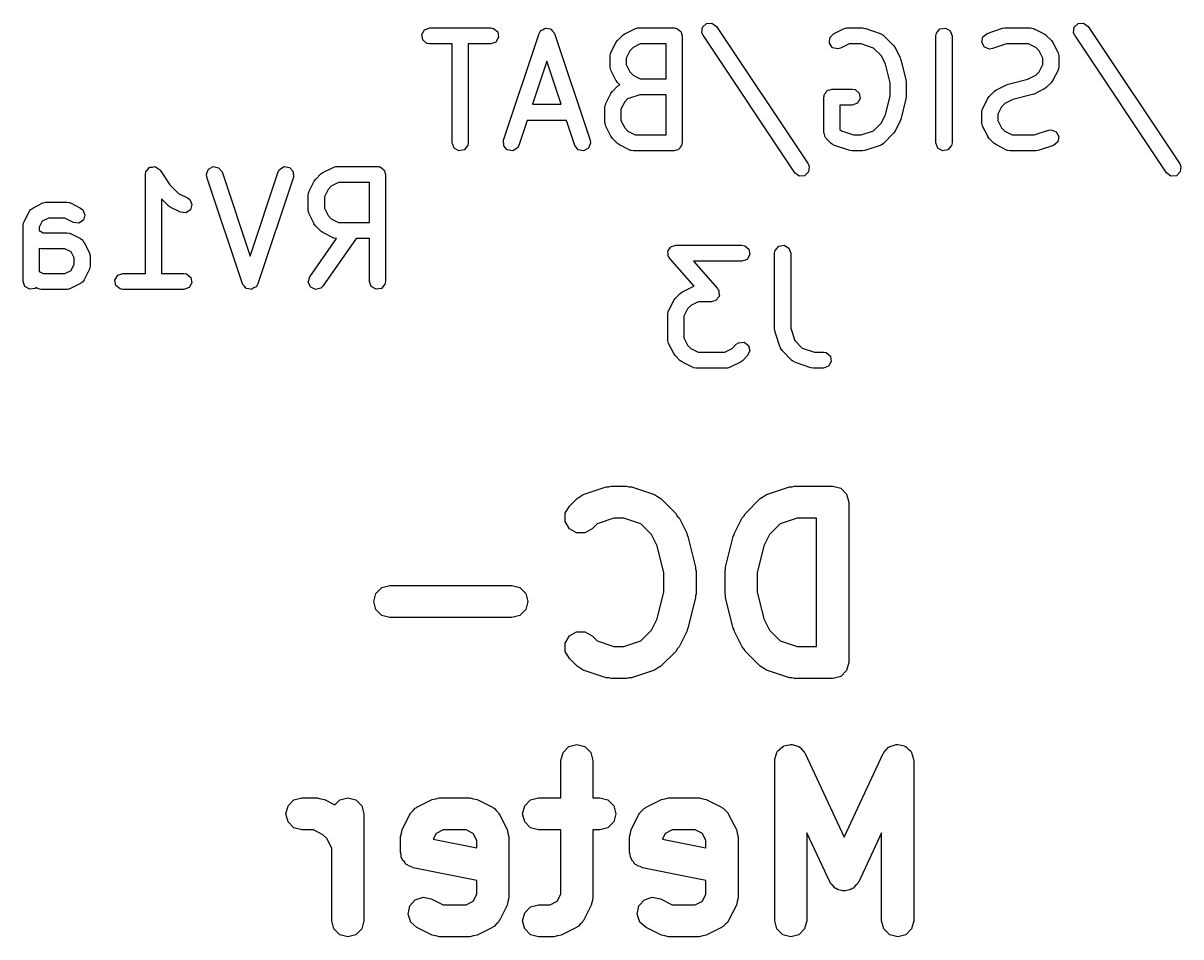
# Model space of a CAD drawing. Extents: x 10 to 287, y -200 to -10.
# Drawn here: x 144.11 to 154.93, y -81.79 to -73.25 of the extents above; entities that cross this region are included whole.
import ezdxf

# ---------------------------------------------------------------- set-up
doc = ezdxf.new("R2010")
doc.units = 0
doc.layers.add('BLACK', color=7, linetype='CONTINUOUS')

msp = doc.modelspace()

# ---------------------------------------------------------------- linework, layer by layer
at = {"layer": 'BLACK', "linetype": 'CONTINUOUS'}
for p, q in [((147.86, -73.3089), (147.908, -73.2914)), ((147.908, -73.2914), (148.479, -73.2914)), ((148.479, -73.2914), (148.505, -73.2959)), ((148.505, -73.2959), (148.544, -73.3289)), ((148.968, -73.3053), (148.988, -73.2929)), ((148.988, -73.2929), (148.99, -73.2932)), ((148.99, -73.2932), (148.992, -73.2922)), ((148.992, -73.2922), (149.015, -73.2969)), ((149.015, -73.2969), (149.039, -73.3004)), ((149.827, -73.2993), (149.852, -73.2919)), ((149.852, -73.2919), (149.856, -73.2929)), ((149.856, -73.2929), (149.86, -73.2914)), ((149.86, -73.2914), (150.194, -73.2914)), ((150.194, -73.2914), (150.203, -73.2931)), ((150.203, -73.2931), (150.207, -73.2925)), ((150.207, -73.2925), (150.21, -73.2942)), ((150.21, -73.2942), (150.219, -73.2959)), ((150.219, -73.2959), (150.234, -73.3084)), ((150.454, -73.3365), (150.46, -73.2855)), ((150.46, -73.2855), (150.497, -73.2501)), ((150.497, -73.2501), (150.548, -73.2468)), ((150.548, -73.2468), (150.589, -73.2772)), ((150.589, -73.2772), (151.447, -74.5629)), ((151.779, -73.2993), (151.804, -73.2919)), ((151.804, -73.2919), (151.809, -73.2929)), ((151.809, -73.2929), (151.813, -73.2914)), ((151.813, -73.2914), (151.956, -73.2914)), ((151.956, -73.2914), (151.978, -73.2953)), ((151.978, -73.2953), (151.979, -73.2952)), ((151.979, -73.2952), (152.122, -73.3428)), ((152.68, -73.3014), (152.731, -73.2925)), ((152.731, -73.2925), (152.775, -73.3182)), ((153.122, -73.3428), (153.265, -73.2952)), ((153.265, -73.2952), (153.287, -73.2919)), ((153.287, -73.2919), (153.289, -73.2914)), ((153.289, -73.2914), (153.527, -73.2914)), ((153.527, -73.2914), (153.553, -73.2959)), ((153.553, -73.2959), (153.556, -73.2988)), ((153.93, -73.3365), (153.936, -73.2855)), ((153.936, -73.2855), (153.973, -73.2501)), ((153.973, -73.2501), (154.024, -73.2468)), ((154.024, -73.2468), (154.066, -73.2772)), ((154.066, -73.2772), (154.923, -74.5629)), ((147.834, -73.3534), (147.86, -73.3089)), ((147.843, -73.4039), (147.834, -73.3534)), ((147.882, -73.4369), (147.843, -73.4039)), ((148.553, -73.3794), (148.528, -73.4238)), ((148.544, -73.3289), (148.553, -73.3794)), ((148.599, -74.3427), (148.932, -73.3427)), ((148.932, -73.3427), (148.944, -73.3198)), ((148.944, -73.3198), (148.946, -73.3186)), ((148.946, -73.3186), (148.947, -73.3166)), ((148.947, -73.3166), (148.968, -73.3053)), ((149.039, -73.3004), (149.04, -73.302)), ((149.04, -73.302), (149.042, -73.3025)), ((149.042, -73.3025), (149.057, -73.3211)), ((149.057, -73.3211), (149.073, -73.3388)), ((149.073, -73.3388), (149.073, -73.341)), ((149.073, -73.341), (149.074, -73.3427)), ((149.074, -73.3427), (149.408, -74.3427)), ((149.664, -73.4086), (149.712, -73.361)), ((149.712, -73.361), (149.73, -73.3481)), ((149.73, -73.3481), (149.732, -73.3469)), ((149.732, -73.3469), (149.827, -73.2993)), ((150.234, -73.3084), (150.251, -73.3182)), ((150.251, -73.3182), (150.253, -73.3245)), ((150.253, -73.3245), (150.259, -73.3289)), ((150.259, -73.3289), (150.262, -73.3481)), ((150.262, -73.3481), (150.269, -73.3664)), ((150.269, -73.3664), (150.269, -74.3664)), ((150.465, -73.3604), (150.454, -73.3365)), ((151.322, -74.6461), (150.465, -73.3604)), ((151.646, -73.4354), (151.649, -73.3842)), ((151.649, -73.3842), (151.684, -73.3469)), ((151.684, -73.3469), (151.779, -73.2993)), ((152.122, -73.3428), (152.145, -73.3553)), ((152.145, -73.3553), (152.147, -73.3591)), ((152.147, -73.3591), (152.152, -73.361)), ((152.152, -73.361), (152.247, -73.4562)), ((152.643, -73.3664), (152.647, -73.3407)), ((152.643, -74.3664), (152.643, -73.3664)), ((152.647, -73.3407), (152.68, -73.3014)), ((152.775, -73.3182), (152.793, -73.3664)), ((152.793, -73.3664), (152.793, -74.3664)), ((153.072, -73.425), (153.082, -73.3747)), ((153.082, -73.3747), (153.122, -73.3428)), ((153.556, -73.2988), (153.561, -73.2993)), ((153.561, -73.2993), (153.656, -73.3469)), ((153.656, -73.3469), (153.674, -73.3603)), ((153.674, -73.3603), (153.675, -73.361)), ((153.675, -73.361), (153.723, -73.4086)), ((153.941, -73.3604), (153.93, -73.3365)), ((154.798, -74.6461), (153.941, -73.3604)), ((147.908, -73.4414), (147.882, -73.4369)), ((148.119, -73.4414), (147.908, -73.4414)), ((148.119, -74.3664), (148.119, -73.4414)), ((148.479, -73.4414), (148.269, -73.4414)), ((148.269, -73.4414), (148.269, -74.3664)), ((148.528, -73.4238), (148.479, -73.4414)), ((149.603, -73.5233), (149.65, -73.4281)), ((149.65, -73.4281), (149.664, -73.4101)), ((149.664, -73.4101), (149.664, -73.4086)), ((149.779, -73.506), (149.745, -73.5746)), ((149.81, -73.4756), (149.779, -73.506)), ((149.878, -73.4414), (149.81, -73.4756)), ((150.119, -73.4414), (149.878, -73.4414)), ((150.119, -73.7676), (150.119, -73.4414)), ((151.676, -73.4766), (151.646, -73.4354)), ((151.726, -73.4885), (151.676, -73.4766)), ((151.751, -73.4811), (151.726, -73.4885)), ((151.83, -73.4414), (151.751, -73.4811)), ((151.943, -73.4414), (151.83, -73.4414)), ((152.058, -73.4796), (151.943, -73.4414)), ((152.132, -73.5537), (152.058, -73.4796)), ((152.247, -73.4562), (152.26, -73.4746)), ((152.26, -73.4746), (152.261, -73.4757)), ((152.261, -73.4757), (152.308, -73.5709)), ((153.096, -73.4701), (153.072, -73.425)), ((153.144, -73.489), (153.096, -73.4701)), ((153.17, -73.4852), (153.144, -73.489)), ((153.301, -73.4414), (153.17, -73.4852)), ((153.509, -73.4414), (153.301, -73.4414)), ((153.578, -73.4756), (153.509, -73.4414)), ((153.608, -73.506), (153.578, -73.4756)), ((153.643, -73.5746), (153.608, -73.506)), ((153.723, -73.4086), (153.736, -73.427)), ((153.736, -73.427), (153.737, -73.4281)), ((153.737, -73.4281), (153.785, -73.5233)), ((149.003, -73.6035), (148.869, -74.0057)), ((149.137, -74.0057), (149.003, -73.6035)), ((149.595, -73.5569), (149.599, -73.5312)), ((149.595, -73.6521), (149.595, -73.5569)), ((149.599, -73.5312), (149.602, -73.5278)), ((149.602, -73.5278), (149.603, -73.5233)), ((149.745, -73.5746), (149.745, -73.6344)), ((152.171, -73.6307), (152.132, -73.5537)), ((152.308, -73.5709), (152.312, -73.5833)), ((152.312, -73.5833), (152.314, -73.5863)), ((152.314, -73.5863), (152.362, -73.7768)), ((153.643, -73.6344), (153.643, -73.5746)), ((153.785, -73.5233), (153.792, -73.5483)), ((153.792, -73.5483), (153.791, -73.5526)), ((153.791, -73.5526), (153.793, -73.5569)), ((153.793, -73.5569), (153.793, -73.6521)), ((149.596, -73.6563), (149.595, -73.6521)), ((149.595, -73.6607), (149.596, -73.6563)), ((149.603, -73.6856), (149.595, -73.6607)), ((149.65, -73.7809), (149.603, -73.6856)), ((149.745, -73.6344), (149.779, -73.7029)), ((149.779, -73.7029), (149.81, -73.7333)), ((152.214, -73.8042), (152.171, -73.6307)), ((153.578, -73.7333), (153.608, -73.7029)), ((153.608, -73.7029), (153.643, -73.6344)), ((153.785, -73.6856), (153.737, -73.7809)), ((153.788, -73.6777), (153.785, -73.6812)), ((153.785, -73.6812), (153.785, -73.6856)), ((153.793, -73.6521), (153.788, -73.6777)), ((149.617, -73.8848), (149.664, -73.8372)), ((149.652, -73.782), (149.65, -73.7809)), ((149.664, -73.8004), (149.652, -73.782)), ((149.686, -73.8222), (149.664, -73.8004)), ((149.664, -73.8372), (149.686, -73.8222)), ((149.686, -73.8222), (149.686, -73.8222)), ((149.81, -73.7333), (149.878, -73.7676)), ((149.878, -73.7676), (150.119, -73.7676)), ((152.214, -73.9286), (152.214, -73.8042)), ((152.362, -73.7768), (152.363, -73.7917)), ((152.363, -73.7917), (152.364, -73.795)), ((152.364, -73.795), (152.364, -73.9378)), ((153.208, -73.8707), (153.303, -73.8231)), ((153.303, -73.8231), (153.315, -73.8194)), ((153.315, -73.8194), (153.318, -73.8174)), ((153.318, -73.8174), (153.501, -73.7718)), ((153.501, -73.7718), (153.578, -73.7333)), ((153.723, -73.8004), (153.675, -73.848)), ((153.724, -73.7989), (153.723, -73.8004)), ((153.737, -73.7809), (153.724, -73.7989)), ((149.555, -73.9995), (149.603, -73.9043)), ((149.603, -73.9043), (149.616, -73.8863)), ((149.616, -73.8863), (149.617, -73.8848)), ((149.873, -73.9176), (149.758, -73.9557)), ((150.119, -73.9176), (149.873, -73.9176)), ((150.119, -74.2914), (150.119, -73.9176)), ((151.595, -73.9378), (151.597, -73.9281)), ((151.595, -74.2711), (151.595, -73.9378)), ((151.596, -73.9248), (151.598, -73.9219)), ((151.597, -73.9281), (151.596, -73.9248)), ((151.598, -73.9219), (151.599, -73.9122)), ((151.599, -73.9122), (151.612, -73.8972)), ((151.612, -73.8972), (151.622, -73.8804)), ((151.622, -73.8804), (151.628, -73.878)), ((151.628, -73.878), (151.632, -73.8729)), ((151.632, -73.8729), (151.652, -73.8695)), ((151.652, -73.8695), (151.67, -73.8628)), ((151.67, -73.8628), (151.86, -73.8628)), ((151.86, -73.8628), (151.886, -73.8673)), ((151.886, -73.8673), (151.925, -73.9003)), ((151.925, -73.9003), (151.934, -73.9508)), ((152.171, -74.1021), (152.214, -73.9286)), ((152.364, -73.9378), (152.361, -73.9526)), ((153.127, -73.9519), (153.14, -73.9339)), ((153.14, -73.9339), (153.141, -73.9324)), ((153.141, -73.9324), (153.188, -73.8848)), ((153.188, -73.8848), (153.207, -73.8719)), ((153.207, -73.8719), (153.208, -73.8707)), ((153.545, -73.9153), (153.363, -73.961)), ((153.548, -73.9133), (153.545, -73.9153)), ((153.561, -73.9097), (153.548, -73.9133)), ((153.656, -73.862), (153.561, -73.9097)), ((153.657, -73.8608), (153.656, -73.862)), ((153.675, -73.848), (153.657, -73.8608)), ((148.869, -74.0057), (149.137, -74.0057)), ((149.547, -74.033), (149.552, -74.0074)), ((149.547, -74.1759), (149.547, -74.033)), ((149.552, -74.0074), (149.555, -74.004)), ((149.555, -74.004), (149.555, -73.9995)), ((149.732, -73.9822), (149.697, -74.0508)), ((149.697, -74.0508), (149.697, -74.1582)), ((149.758, -73.9557), (149.732, -73.9822)), ((151.86, -74.0128), (151.745, -74.0128)), ((151.745, -74.0128), (151.745, -74.2401)), ((151.909, -73.9953), (151.86, -74.0128)), ((151.934, -73.9508), (151.909, -73.9953)), ((152.362, -73.956), (152.314, -74.1465)), ((152.361, -73.9526), (152.362, -73.956)), ((153.071, -74.0807), (153.076, -74.055)), ((153.076, -74.055), (153.078, -74.0516)), ((153.078, -74.0516), (153.079, -74.0471)), ((153.079, -74.0471), (153.127, -73.9519)), ((153.255, -74.0299), (153.221, -74.0984)), ((153.286, -73.9994), (153.255, -74.0299)), ((153.363, -73.961), (153.286, -73.9994)), ((148.819, -74.1557), (148.741, -74.3901)), ((149.187, -74.1557), (148.819, -74.1557)), ((149.265, -74.3901), (149.187, -74.1557)), ((149.697, -74.1582), (149.732, -74.2267)), ((152.132, -74.1791), (152.171, -74.1021)), ((152.308, -74.1618), (152.261, -74.2571)), ((152.309, -74.1583), (152.308, -74.1618)), ((152.314, -74.1465), (152.309, -74.1583)), ((153.071, -74.1759), (153.071, -74.0807)), ((153.221, -74.0984), (153.221, -74.1582)), ((153.221, -74.1582), (153.255, -74.2267)), ((149.549, -74.1801), (149.547, -74.1759)), ((149.548, -74.1845), (149.549, -74.1801)), ((149.555, -74.2094), (149.548, -74.1845)), ((149.603, -74.3047), (149.555, -74.2094)), ((149.732, -74.2267), (149.762, -74.2571)), ((149.762, -74.2571), (149.83, -74.2914)), ((151.601, -74.2865), (151.595, -74.2711)), ((151.745, -74.2401), (151.758, -74.2532)), ((151.758, -74.2532), (151.873, -74.2914)), ((151.943, -74.2914), (152.058, -74.2532)), ((152.058, -74.2532), (152.132, -74.1791)), ((152.261, -74.2571), (152.247, -74.2751)), ((153.073, -74.1801), (153.071, -74.1759)), ((153.072, -74.1845), (153.073, -74.1801)), ((153.079, -74.2094), (153.072, -74.1845)), ((153.127, -74.3047), (153.079, -74.2094)), ((153.255, -74.2267), (153.286, -74.2571)), ((153.286, -74.2571), (153.354, -74.2914)), ((153.562, -74.2914), (153.694, -74.2476)), ((153.694, -74.2476), (153.72, -74.2438)), ((153.72, -74.2438), (153.767, -74.2626)), ((153.767, -74.2626), (153.792, -74.3078)), ((148.136, -74.4146), (148.119, -74.3664)), ((148.269, -74.3664), (148.264, -74.392)), ((148.6, -74.3939), (148.599, -74.3427)), ((149.412, -74.3684), (149.393, -74.4161)), ((149.408, -74.3427), (149.412, -74.3684)), ((149.604, -74.3058), (149.603, -74.3047)), ((149.617, -74.3242), (149.604, -74.3058)), ((149.664, -74.3718), (149.617, -74.3242)), ((149.666, -74.3725), (149.664, -74.3718)), ((149.684, -74.3858), (149.666, -74.3725)), ((149.83, -74.2914), (150.119, -74.2914)), ((150.268, -74.3794), (150.266, -74.3823)), ((150.269, -74.3664), (150.267, -74.3761)), ((150.267, -74.3761), (150.268, -74.3794)), ((151.602, -74.3028), (151.601, -74.2865)), ((151.611, -74.3163), (151.602, -74.3028)), ((151.612, -74.3194), (151.611, -74.3163)), ((151.614, -74.3204), (151.612, -74.3194)), ((151.617, -74.3242), (151.614, -74.3204)), ((151.664, -74.3718), (151.617, -74.3242)), ((151.669, -74.3737), (151.664, -74.3718)), ((151.671, -74.3775), (151.669, -74.3737)), ((151.694, -74.3899), (151.671, -74.3775)), ((151.873, -74.2914), (151.943, -74.2914)), ((152.152, -74.3718), (152.13, -74.3867)), ((152.247, -74.2766), (152.152, -74.3718)), ((152.247, -74.2751), (152.247, -74.2766)), ((152.66, -74.4146), (152.643, -74.3664)), ((152.793, -74.3664), (152.788, -74.392)), ((153.128, -74.3058), (153.127, -74.3047)), ((153.141, -74.3242), (153.128, -74.3058)), ((153.188, -74.3718), (153.141, -74.3242)), ((153.19, -74.3725), (153.188, -74.3718)), ((153.208, -74.3858), (153.19, -74.3725)), ((153.354, -74.2914), (153.562, -74.2914)), ((153.781, -74.358), (153.741, -74.3899)), ((153.792, -74.3078), (153.781, -74.358)), ((148.181, -74.4402), (148.136, -74.4146)), ((148.231, -74.4313), (148.181, -74.4402)), ((148.264, -74.392), (148.231, -74.4313)), ((148.634, -74.4323), (148.6, -74.3939)), ((148.685, -74.4399), (148.634, -74.4323)), ((148.729, -74.413), (148.685, -74.4399)), ((148.741, -74.3901), (148.729, -74.413)), ((149.297, -74.4303), (149.265, -74.3901)), ((149.348, -74.4406), (149.297, -74.4303)), ((149.393, -74.4161), (149.348, -74.4406)), ((149.779, -74.4335), (149.684, -74.3858)), ((149.784, -74.434), (149.779, -74.4335)), ((149.787, -74.4369), (149.784, -74.434)), ((149.813, -74.4414), (149.787, -74.4369)), ((150.194, -74.4414), (149.813, -74.4414)), ((150.212, -74.4347), (150.194, -74.4414)), ((150.231, -74.4313), (150.212, -74.4347)), ((150.236, -74.4261), (150.231, -74.4313)), ((150.242, -74.4238), (150.236, -74.4261)), ((150.252, -74.407), (150.242, -74.4238)), ((150.264, -74.392), (150.252, -74.407)), ((150.266, -74.3823), (150.264, -74.392)), ((151.837, -74.4375), (151.694, -74.3899)), ((151.838, -74.4375), (151.837, -74.4375)), ((151.86, -74.4414), (151.838, -74.4375)), ((151.956, -74.4414), (151.86, -74.4414)), ((151.957, -74.4408), (151.956, -74.4414)), ((151.979, -74.4375), (151.957, -74.4408)), ((152.122, -74.3899), (151.979, -74.4375)), ((152.126, -74.3871), (152.122, -74.3899)), ((152.13, -74.3867), (152.126, -74.3871)), ((152.704, -74.4402), (152.66, -74.4146)), ((152.755, -74.4313), (152.704, -74.4402)), ((152.788, -74.392), (152.755, -74.4313)), ((153.303, -74.4335), (153.208, -74.3858)), ((153.307, -74.434), (153.303, -74.4335)), ((153.311, -74.4369), (153.307, -74.434)), ((153.337, -74.4414), (153.311, -74.4369)), ((153.575, -74.4414), (153.337, -74.4414)), ((153.576, -74.4408), (153.575, -74.4414)), ((153.598, -74.4375), (153.576, -74.4408)), ((153.741, -74.3899), (153.598, -74.4375)), ((145.272, -74.6141), (145.286, -74.5974)), ((145.286, -74.5974), (145.291, -74.5967)), ((145.291, -74.5967), (145.294, -74.5937)), ((145.294, -74.5937), (145.315, -74.5923)), ((145.315, -74.5923), (145.337, -74.5885)), ((145.337, -74.5885), (145.341, -74.5907)), ((145.341, -74.5907), (145.345, -74.5904)), ((145.345, -74.5904), (145.362, -74.6033)), ((145.839, -74.6126), (145.884, -74.5882)), ((145.884, -74.5882), (145.934, -74.5985)), ((146.503, -74.6158), (146.547, -74.5889)), ((146.547, -74.5889), (146.598, -74.5964)), ((146.598, -74.5964), (146.632, -74.6348)), ((146.909, -74.6429), (147.005, -74.5953)), ((147.005, -74.5953), (147.03, -74.5879)), ((147.03, -74.5879), (147.034, -74.5889)), ((147.034, -74.5889), (147.038, -74.5874)), ((147.038, -74.5874), (147.419, -74.5874)), ((147.419, -74.5874), (147.429, -74.5891)), ((147.429, -74.5891), (147.432, -74.5885)), ((147.432, -74.5885), (147.435, -74.5902)), ((147.435, -74.5902), (147.445, -74.5919)), ((147.445, -74.5919), (147.46, -74.6044)), ((151.447, -74.5629), (151.457, -74.5867)), ((151.457, -74.5867), (151.451, -74.6377)), ((154.923, -74.5629), (154.933, -74.5867)), ((154.933, -74.5867), (154.928, -74.6377)), ((145.249, -74.6624), (145.253, -74.6367)), ((145.249, -75.5874), (145.249, -74.6624)), ((145.253, -74.6367), (145.256, -74.6334)), ((145.256, -74.6334), (145.257, -74.6291)), ((145.257, -74.6291), (145.272, -74.6141)), ((145.362, -74.6033), (145.381, -74.6142)), ((145.381, -74.6142), (145.383, -74.6182)), ((145.383, -74.6182), (145.386, -74.6208)), ((145.386, -74.6208), (145.477, -74.7575)), ((145.82, -74.6603), (145.839, -74.6126)), ((145.824, -74.6861), (145.82, -74.6603)), ((146.157, -75.6861), (145.824, -74.6861)), ((145.934, -74.5985), (145.966, -74.6387)), ((145.966, -74.6387), (146.229, -75.4252)), ((146.229, -75.4252), (146.491, -74.6387)), ((146.633, -74.6861), (146.3, -75.6861)), ((146.491, -74.6387), (146.503, -74.6158)), ((146.632, -74.6348), (146.633, -74.6861)), ((146.828, -74.7241), (146.842, -74.7061)), ((146.842, -74.7046), (146.89, -74.657)), ((146.842, -74.7061), (146.842, -74.7046)), ((146.89, -74.657), (146.908, -74.6441)), ((146.908, -74.6441), (146.909, -74.6429)), ((147.46, -74.6044), (147.476, -74.6142)), ((147.476, -74.6142), (147.479, -74.6205)), ((147.479, -74.6205), (147.484, -74.6249)), ((147.484, -74.6249), (147.487, -74.6441)), ((147.487, -74.6441), (147.494, -74.6624)), ((147.494, -74.6624), (147.494, -75.6624)), ((151.363, -74.6765), (151.322, -74.6461)), ((151.414, -74.6732), (151.363, -74.6765)), ((151.451, -74.6377), (151.414, -74.6732)), ((154.839, -74.6765), (154.798, -74.6461)), ((154.891, -74.6732), (154.839, -74.6765)), ((154.928, -74.6377), (154.891, -74.6732)), ((145.477, -74.7575), (145.559, -74.8388)), ((146.781, -74.8193), (146.828, -74.7241)), ((146.957, -74.802), (146.923, -74.8706)), ((146.987, -74.7716), (146.957, -74.802)), ((147.056, -74.7374), (146.987, -74.7716)), ((147.344, -74.7374), (147.056, -74.7374)), ((147.344, -75.1112), (147.344, -74.7374)), ((144.29, -74.9286), (144.315, -74.9212)), ((144.315, -74.9212), (144.32, -74.9222)), ((144.32, -74.9222), (144.324, -74.9207)), ((144.324, -74.9207), (144.514, -74.9207)), ((144.514, -74.9207), (144.54, -74.9252)), ((145.461, -74.9535), (145.399, -74.8911)), ((145.399, -74.8911), (145.399, -75.5874)), ((145.559, -74.8388), (145.643, -74.881)), ((145.643, -74.881), (145.664, -74.8965)), ((145.664, -74.8965), (145.684, -74.9436)), ((146.773, -74.8529), (146.777, -74.8272)), ((146.773, -74.9957), (146.773, -74.8529)), ((146.777, -74.8272), (146.78, -74.8238)), ((146.78, -74.8238), (146.781, -74.8193)), ((146.923, -74.8706), (146.923, -74.978)), ((144.114, -75.105), (144.161, -75.0098)), ((144.161, -75.0098), (144.177, -74.9889)), ((144.177, -74.9889), (144.187, -74.9844)), ((144.187, -74.9844), (144.195, -74.9763)), ((144.195, -74.9763), (144.29, -74.9286)), ((144.54, -74.9252), (144.543, -74.9281)), ((144.543, -74.9281), (144.548, -74.9286)), ((144.548, -74.9286), (144.643, -74.9763)), ((144.643, -74.9763), (144.664, -74.9918)), ((144.664, -74.9918), (144.684, -75.0388)), ((145.463, -74.9542), (145.461, -74.9535)), ((145.481, -74.9676), (145.463, -74.9542)), ((145.576, -75.0152), (145.481, -74.9676)), ((145.627, -75.021), (145.576, -75.0152)), ((145.67, -74.9928), (145.627, -75.021)), ((145.684, -74.9436), (145.67, -74.9928)), ((146.774, -74.9999), (146.773, -74.9957)), ((146.773, -75.0043), (146.774, -74.9999)), ((146.781, -75.0293), (146.773, -75.0043)), ((146.828, -75.1245), (146.781, -75.0293)), ((146.923, -74.978), (146.957, -75.0465)), ((144.106, -75.1386), (144.11, -75.1129)), ((144.106, -75.6624), (144.106, -75.1386)), ((144.11, -75.1129), (144.113, -75.1095)), ((144.113, -75.1095), (144.114, -75.105)), ((144.284, -75.0992), (144.256, -75.1563)), ((144.342, -75.0707), (144.284, -75.0992)), ((144.497, -75.0707), (144.342, -75.0707)), ((144.576, -75.1104), (144.497, -75.0707)), ((144.627, -75.1163), (144.576, -75.1104)), ((144.67, -75.088), (144.627, -75.1163)), ((144.684, -75.0388), (144.67, -75.088)), ((146.829, -75.1256), (146.828, -75.1245)), ((146.842, -75.144), (146.829, -75.1256)), ((146.957, -75.0465), (146.987, -75.0769)), ((146.987, -75.0769), (147.056, -75.1112)), ((147.056, -75.1112), (147.344, -75.1112)), ((144.256, -75.1563), (144.256, -75.1875)), ((144.256, -75.1875), (144.294, -75.2064)), ((144.294, -75.2064), (144.514, -75.2064)), ((144.514, -75.2064), (144.54, -75.211)), ((144.54, -75.211), (144.543, -75.2138)), ((144.543, -75.2138), (144.548, -75.2143)), ((144.548, -75.2143), (144.643, -75.262)), ((146.89, -75.1916), (146.842, -75.144)), ((146.891, -75.1923), (146.89, -75.1916)), ((146.909, -75.2057), (146.891, -75.1923)), ((147.005, -75.2533), (146.909, -75.2057)), ((144.276, -75.3564), (144.256, -75.3529)), ((144.256, -75.3529), (144.256, -75.5684)), ((144.643, -75.262), (144.664, -75.2775)), ((144.664, -75.2775), (144.668, -75.2878)), ((144.668, -75.2878), (144.677, -75.2955)), ((144.677, -75.2955), (144.724, -75.3907)), ((146.786, -75.6194), (147.037, -75.261)), ((147.22, -75.2612), (146.909, -75.7054)), ((147.009, -75.2538), (147.005, -75.2533)), ((147.012, -75.2567), (147.009, -75.2538)), ((147.037, -75.261), (147.012, -75.2567)), ((147.344, -75.2612), (147.22, -75.2612)), ((147.344, -75.6624), (147.344, -75.2612)), ((150.151, -75.3584), (150.161, -75.3409)), ((150.161, -75.3409), (150.167, -75.3389)), ((150.167, -75.3389), (150.17, -75.3342)), ((150.17, -75.3342), (150.19, -75.3303)), ((150.19, -75.3303), (150.209, -75.3234)), ((150.209, -75.3234), (150.828, -75.3234)), ((150.828, -75.3234), (150.854, -75.3279)), ((150.854, -75.3279), (150.893, -75.3609)), ((151.139, -75.3727), (151.172, -75.3334)), ((151.172, -75.3334), (151.222, -75.3245)), ((151.222, -75.3245), (151.267, -75.3502)), ((151.267, -75.3502), (151.284, -75.3984)), ((144.497, -75.3564), (144.276, -75.3564)), ((144.554, -75.3849), (144.497, -75.3564)), ((144.582, -75.442), (144.554, -75.3849)), ((144.582, -75.5018), (144.582, -75.442)), ((144.724, -75.3907), (144.732, -75.4157)), ((144.732, -75.4157), (144.731, -75.4201)), ((144.731, -75.4201), (144.732, -75.4243)), ((144.732, -75.4243), (144.732, -75.5195)), ((150.135, -75.3854), (150.138, -75.3802)), ((150.139, -75.4053), (150.135, -75.3854)), ((150.138, -75.3742), (150.151, -75.3584)), ((150.138, -75.3802), (150.138, -75.3742)), ((150.139, -75.4255), (150.139, -75.4053)), ((150.144, -75.4328), (150.139, -75.4255)), ((150.144, -75.4359), (150.144, -75.4328)), ((150.147, -75.4381), (150.144, -75.4359)), ((150.153, -75.4478), (150.147, -75.4381)), ((150.381, -75.708), (150.153, -75.4478)), ((150.877, -75.4558), (150.828, -75.4734)), ((150.902, -75.4114), (150.877, -75.4558)), ((150.893, -75.3609), (150.902, -75.4114)), ((151.134, -75.3984), (151.139, -75.3727)), ((151.134, -76.1127), (151.134, -75.3984)), ((151.284, -75.3984), (151.284, -76.1005)), ((144.256, -75.5684), (144.294, -75.5874)), ((144.497, -75.5874), (144.554, -75.5589)), ((144.554, -75.5589), (144.582, -75.5018)), ((144.724, -75.5531), (144.677, -75.6483)), ((144.725, -75.5486), (144.724, -75.5531)), ((144.728, -75.5452), (144.725, -75.5486)), ((144.732, -75.5195), (144.728, -75.5452)), ((150.828, -75.4734), (150.375, -75.4734)), ((150.375, -75.4734), (150.599, -75.7299)), ((144.123, -75.7106), (144.106, -75.6624)), ((144.294, -75.5874), (144.497, -75.5874)), ((144.651, -75.6737), (144.643, -75.6818)), ((144.661, -75.6692), (144.651, -75.6737)), ((144.677, -75.6483), (144.661, -75.6692)), ((144.964, -75.6494), (144.99, -75.6049)), ((144.973, -75.6999), (144.964, -75.6494)), ((144.99, -75.6049), (145.038, -75.5874)), ((145.038, -75.5874), (145.249, -75.5874)), ((145.399, -75.5874), (145.61, -75.5874)), ((145.61, -75.5874), (145.635, -75.5919)), ((145.635, -75.5919), (145.674, -75.6249)), ((145.683, -75.6754), (145.658, -75.7198)), ((145.674, -75.6249), (145.683, -75.6754)), ((146.773, -75.6689), (146.786, -75.6194)), ((146.795, -75.7154), (146.773, -75.6689)), ((147.362, -75.7106), (147.344, -75.6624)), ((147.494, -75.6624), (147.49, -75.688)), ((144.168, -75.7362), (144.123, -75.7106)), ((144.218, -75.7273), (144.168, -75.7362)), ((144.224, -75.7203), (144.218, -75.7273)), ((144.243, -75.7295), (144.224, -75.7203)), ((144.247, -75.73), (144.243, -75.7295)), ((144.251, -75.7329), (144.247, -75.73)), ((144.276, -75.7374), (144.251, -75.7329)), ((144.514, -75.7374), (144.276, -75.7374)), ((144.518, -75.7358), (144.514, -75.7374)), ((144.523, -75.7369), (144.518, -75.7358)), ((144.548, -75.7295), (144.523, -75.7369)), ((144.643, -75.6818), (144.548, -75.7295)), ((145.012, -75.7329), (144.973, -75.6999)), ((145.038, -75.7374), (145.012, -75.7329)), ((145.61, -75.7374), (145.038, -75.7374)), ((145.658, -75.7198), (145.61, -75.7374)), ((146.159, -75.6878), (146.157, -75.6861)), ((146.159, -75.6899), (146.159, -75.6878)), ((146.175, -75.7077), (146.159, -75.6899)), ((146.189, -75.7263), (146.175, -75.7077)), ((146.191, -75.7267), (146.189, -75.7263)), ((146.193, -75.7283), (146.191, -75.7267)), ((146.216, -75.7318), (146.193, -75.7283)), ((146.24, -75.7366), (146.216, -75.7318)), ((146.241, -75.7355), (146.24, -75.7366)), ((146.244, -75.7359), (146.241, -75.7355)), ((146.264, -75.7234), (146.244, -75.7359)), ((146.285, -75.7121), (146.264, -75.7234)), ((146.287, -75.709), (146.285, -75.7101)), ((146.285, -75.7101), (146.285, -75.7121)), ((146.3, -75.6861), (146.287, -75.709)), ((146.841, -75.7371), (146.795, -75.7154)), ((146.891, -75.7238), (146.841, -75.7371)), ((146.909, -75.7054), (146.891, -75.7238)), ((147.406, -75.7362), (147.362, -75.7106)), ((147.457, -75.7273), (147.406, -75.7362)), ((147.49, -75.688), (147.457, -75.7273)), ((150.204, -75.8215), (150.252, -75.7739)), ((150.252, -75.7739), (150.27, -75.7611)), ((150.27, -75.7611), (150.271, -75.7599)), ((150.271, -75.7599), (150.366, -75.7123)), ((150.366, -75.7123), (150.381, -75.708)), ((150.599, -75.7299), (150.605, -75.7396)), ((150.605, -75.7396), (150.608, -75.7418)), ((150.608, -75.7418), (150.608, -75.7449)), ((150.608, -75.7449), (150.613, -75.7522)), ((150.613, -75.7522), (150.613, -75.7724)), ((150.613, -75.7724), (150.617, -75.7924)), ((150.142, -75.9363), (150.19, -75.841)), ((150.19, -75.841), (150.203, -75.823)), ((150.203, -75.823), (150.204, -75.8215)), ((150.349, -75.8886), (150.319, -75.919)), ((150.418, -75.8543), (150.349, -75.8886)), ((150.543, -75.8543), (150.418, -75.8543)), ((150.562, -75.8474), (150.543, -75.8543)), ((150.582, -75.8435), (150.562, -75.8474)), ((150.585, -75.8388), (150.582, -75.8435)), ((150.591, -75.8368), (150.585, -75.8388)), ((150.601, -75.8193), (150.591, -75.8368)), ((150.614, -75.8035), (150.601, -75.8193)), ((150.617, -75.7924), (150.614, -75.7975)), ((150.614, -75.7975), (150.614, -75.8035)), ((150.134, -75.9698), (150.139, -75.9442)), ((150.134, -76.2079), (150.134, -75.9698)), ((150.139, -75.9442), (150.142, -75.9407)), ((150.142, -75.9407), (150.142, -75.9363)), ((150.319, -75.919), (150.284, -75.9875)), ((150.284, -75.9875), (150.284, -76.1902)), ((151.135, -76.1142), (151.134, -76.1127)), ((151.284, -76.1005), (151.323, -76.215)), ((150.136, -76.2121), (150.134, -76.2079)), ((150.135, -76.2165), (150.136, -76.2121)), ((150.142, -76.2414), (150.135, -76.2165)), ((150.284, -76.1902), (150.319, -76.2587)), ((151.138, -76.1364), (151.135, -76.1142)), ((151.186, -76.2792), (151.138, -76.1364)), ((151.323, -76.215), (151.393, -76.2852)), ((150.19, -76.3367), (150.142, -76.2414)), ((150.319, -76.2587), (150.349, -76.2891)), ((150.349, -76.2891), (150.418, -76.3234)), ((150.418, -76.3234), (150.668, -76.3234)), ((150.668, -76.3234), (150.736, -76.2891)), ((150.736, -76.2891), (150.775, -76.2501)), ((150.775, -76.2501), (150.797, -76.2352)), ((150.797, -76.2352), (150.848, -76.2307)), ((150.848, -76.2307), (150.89, -76.2601)), ((150.903, -76.3097), (150.881, -76.3562)), ((150.89, -76.2601), (150.903, -76.3097)), ((151.189, -76.2828), (151.186, -76.2792)), ((151.189, -76.2872), (151.189, -76.2828)), ((151.204, -76.3086), (151.189, -76.2872)), ((151.299, -76.4038), (151.204, -76.3086)), ((151.393, -76.2852), (151.507, -76.3234)), ((151.507, -76.3234), (151.59, -76.3234)), ((151.59, -76.3234), (151.616, -76.3279)), ((151.616, -76.3279), (151.655, -76.3609)), ((150.191, -76.3378), (150.19, -76.3367)), ((150.204, -76.3562), (150.191, -76.3378)), ((150.252, -76.4038), (150.204, -76.3562)), ((150.253, -76.4045), (150.252, -76.4038)), ((150.271, -76.4178), (150.253, -76.4045)), ((150.366, -76.4655), (150.271, -76.4178)), ((150.814, -76.4178), (150.719, -76.4655)), ((150.815, -76.4167), (150.814, -76.4178)), ((150.834, -76.4038), (150.815, -76.4167)), ((150.881, -76.3562), (150.834, -76.4038)), ((151.303, -76.4057), (151.299, -76.4038)), ((151.306, -76.4095), (151.303, -76.4057)), ((151.328, -76.4219), (151.306, -76.4095)), ((151.471, -76.4695), (151.328, -76.4219)), ((151.664, -76.4114), (151.638, -76.4558)), ((151.655, -76.3609), (151.664, -76.4114)), ((150.371, -76.466), (150.366, -76.4655)), ((150.374, -76.4689), (150.371, -76.466)), ((150.4, -76.4734), (150.374, -76.4689)), ((150.686, -76.4734), (150.4, -76.4734)), ((150.69, -76.4718), (150.686, -76.4734)), ((150.694, -76.4729), (150.69, -76.4718)), ((150.719, -76.4655), (150.694, -76.4729)), ((151.473, -76.4695), (151.471, -76.4695)), ((151.495, -76.4734), (151.473, -76.4695)), ((151.59, -76.4734), (151.495, -76.4734)), ((151.638, -76.4558), (151.59, -76.4734)), ((149.344, -77.6562), (149.559, -77.5848)), ((149.559, -77.5848), (149.583, -77.5833)), ((149.583, -77.5833), (149.606, -77.5771)), ((149.606, -77.5771), (149.749, -77.5771)), ((149.749, -77.5771), (149.772, -77.5833)), ((149.772, -77.5833), (149.796, -77.5848)), ((149.796, -77.5848), (150.011, -77.6562)), ((151.059, -77.6562), (151.273, -77.5848)), ((151.273, -77.5848), (151.297, -77.5833)), ((151.297, -77.5833), (151.32, -77.5771)), ((151.32, -77.5771), (151.677, -77.5771)), ((151.677, -77.5771), (151.752, -77.5972)), ((151.752, -77.5972), (151.807, -77.6521)), ((149.214, -77.7639), (149.286, -77.6924)), ((149.286, -77.6924), (149.316, -77.6752)), ((149.316, -77.6752), (149.344, -77.6562)), ((150.011, -77.6562), (150.039, -77.6752)), ((150.039, -77.6752), (150.069, -77.6924)), ((150.069, -77.6924), (150.212, -77.8353)), ((150.857, -77.8353), (151, -77.6924)), ((151, -77.6924), (151.03, -77.6752)), ((151.03, -77.6752), (151.059, -77.6562)), ((151.807, -77.6521), (151.827, -77.7271)), ((151.827, -77.7271), (151.827, -79.2271)), ((149.175, -77.8311), (149.214, -77.7639)), ((149.175, -77.9087), (149.175, -77.8311)), ((150.212, -77.8353), (150.224, -77.8562)), ((150.845, -77.8562), (150.857, -77.8353)), ((149.214, -77.976), (149.175, -77.9087)), ((149.473, -77.9296), (149.426, -77.976)), ((149.63, -77.8771), (149.473, -77.9296)), ((149.725, -77.8771), (149.63, -77.8771)), ((149.882, -77.9296), (149.725, -77.8771)), ((149.983, -78.0302), (149.882, -77.9296)), ((150.224, -77.8562), (150.24, -77.8743)), ((150.24, -77.8743), (150.312, -78.0171)), ((150.758, -78.0171), (150.829, -77.8743)), ((150.829, -77.8743), (150.845, -77.8562)), ((151.187, -77.9296), (151.086, -78.0302)), ((151.345, -77.8771), (151.187, -77.9296)), ((151.527, -77.8771), (151.345, -77.8771)), ((151.527, -79.0771), (151.527, -77.8771)), ((149.281, -78.0148), (149.214, -77.976)), ((149.359, -78.0148), (149.281, -78.0148)), ((149.426, -77.976), (149.359, -78.0148)), ((150.036, -78.1366), (149.983, -78.0302)), ((150.312, -78.0171), (150.315, -78.0334)), ((150.315, -78.0334), (150.323, -78.0478)), ((150.323, -78.0478), (150.394, -78.3335)), ((150.675, -78.3335), (150.746, -78.0478)), ((150.746, -78.0478), (150.754, -78.0334)), ((150.754, -78.0334), (150.758, -78.0171)), ((151.086, -78.0302), (151.033, -78.1366)), ((150.099, -78.3884), (150.036, -78.1366)), ((151.033, -78.1366), (150.97, -78.3884)), ((150.394, -78.3335), (150.394, -78.3521)), ((150.394, -78.3521), (150.399, -78.3699)), ((150.399, -78.3699), (150.399, -78.5842)), ((150.67, -78.3699), (150.675, -78.3521)), ((150.67, -78.5842), (150.67, -78.3699)), ((150.675, -78.3521), (150.675, -78.3335)), ((150.099, -78.5657), (150.099, -78.3884)), ((150.97, -78.3884), (150.97, -78.5657)), ((147.385, -78.6556), (147.405, -78.5806)), ((147.405, -78.5806), (147.46, -78.5257)), ((147.46, -78.5257), (147.535, -78.5056)), ((147.535, -78.5056), (148.677, -78.5056)), ((148.677, -78.5056), (148.752, -78.5257)), ((148.752, -78.5257), (148.807, -78.5806)), ((148.807, -78.5806), (148.827, -78.6556)), ((150.036, -78.8176), (150.099, -78.5657)), ((150.399, -78.5842), (150.394, -78.6021)), ((150.394, -78.6021), (150.394, -78.6206)), ((150.675, -78.6021), (150.67, -78.5842)), ((150.675, -78.6206), (150.675, -78.6021)), ((150.97, -78.5657), (151.033, -78.8176)), ((147.405, -78.7306), (147.385, -78.6556)), ((148.827, -78.6556), (148.807, -78.7306)), ((150.394, -78.6206), (150.323, -78.9063)), ((150.746, -78.9063), (150.675, -78.6206)), ((147.46, -78.7855), (147.405, -78.7306)), ((147.535, -78.8056), (147.46, -78.7855)), ((148.677, -78.8056), (147.535, -78.8056)), ((148.752, -78.7855), (148.677, -78.8056)), ((148.807, -78.7306), (148.752, -78.7855)), ((149.983, -78.9239), (150.036, -78.8176)), ((151.033, -78.8176), (151.086, -78.9239)), ((149.882, -79.0245), (149.983, -78.9239)), ((150.315, -78.9208), (150.312, -78.937)), ((150.323, -78.9063), (150.315, -78.9208)), ((150.754, -78.9208), (150.746, -78.9063)), ((150.758, -78.937), (150.754, -78.9208)), ((151.086, -78.9239), (151.187, -79.0245)), ((149.175, -79.0454), (149.214, -78.9781)), ((149.214, -78.9781), (149.281, -78.9393)), ((149.281, -78.9393), (149.359, -78.9393)), ((149.359, -78.9393), (149.426, -78.9781)), ((149.426, -78.9781), (149.473, -79.0245)), ((149.473, -79.0245), (149.63, -79.0771)), ((149.725, -79.0771), (149.882, -79.0245)), ((150.312, -78.937), (150.24, -79.0799)), ((150.829, -79.0799), (150.758, -78.937)), ((151.187, -79.0245), (151.345, -79.0771)), ((149.175, -79.123), (149.175, -79.0454)), ((149.214, -79.1903), (149.175, -79.123)), ((149.63, -79.0771), (149.725, -79.0771)), ((150.212, -79.1189), (150.069, -79.2617)), ((150.224, -79.0979), (150.212, -79.1189)), ((150.24, -79.0799), (150.224, -79.0979)), ((150.845, -79.0979), (150.829, -79.0799)), ((150.857, -79.1189), (150.845, -79.0979)), ((151, -79.2617), (150.857, -79.1189)), ((151.345, -79.0771), (151.527, -79.0771)), ((149.286, -79.2617), (149.214, -79.1903)), ((151.827, -79.2271), (151.807, -79.3021)), ((149.316, -79.2789), (149.286, -79.2617)), ((149.344, -79.2979), (149.316, -79.2789)), ((149.559, -79.3694), (149.344, -79.2979)), ((150.011, -79.2979), (149.796, -79.3694)), ((150.039, -79.279), (150.011, -79.2979)), ((150.069, -79.2617), (150.039, -79.279)), ((151.03, -79.2789), (151, -79.2617)), ((151.059, -79.2979), (151.03, -79.2789)), ((151.273, -79.3694), (151.059, -79.2979)), ((151.752, -79.357), (151.677, -79.3771)), ((151.807, -79.3021), (151.752, -79.357)), ((149.583, -79.3708), (149.559, -79.3694)), ((149.606, -79.3771), (149.583, -79.3708)), ((149.749, -79.3771), (149.606, -79.3771)), ((149.772, -79.3708), (149.749, -79.3771)), ((149.796, -79.3694), (149.772, -79.3708)), ((151.297, -79.3708), (151.273, -79.3694)), ((151.32, -79.3771), (151.297, -79.3708)), ((151.677, -79.3771), (151.32, -79.3771)), ((149.21, -80.0122), (149.285, -79.9921)), ((149.285, -79.9921), (149.36, -80.0122)), ((151.21, -80.0122), (151.216, -80.0104)), ((151.216, -80.0104), (151.221, -80.0061)), ((151.221, -80.0061), (151.253, -80.0005)), ((151.253, -80.0005), (151.285, -79.9921)), ((151.285, -79.9921), (151.291, -79.9938)), ((151.291, -79.9938), (151.298, -79.9926)), ((151.298, -79.9926), (151.328, -80.0037)), ((151.328, -80.0037), (151.36, -80.0122)), ((152.21, -80.0122), (152.241, -80.0038)), ((152.241, -80.0038), (152.272, -79.9926)), ((152.272, -79.9926), (152.278, -79.9938)), ((152.278, -79.9938), (152.285, -79.9921)), ((152.285, -79.9921), (152.316, -80.0005)), ((152.316, -80.0005), (152.348, -80.0061)), ((152.348, -80.0061), (152.353, -80.0104)), ((152.353, -80.0104), (152.36, -80.0122)), ((149.135, -80.1421), (149.155, -80.0671)), ((149.155, -80.0671), (149.21, -80.0122)), ((149.36, -80.0122), (149.414, -80.0671)), ((149.414, -80.0671), (149.435, -80.1421)), ((151.135, -80.129), (151.146, -80.0985)), ((151.146, -80.0985), (151.155, -80.0671)), ((151.155, -80.0671), (151.159, -80.0623)), ((151.159, -80.0623), (151.162, -80.0561)), ((151.162, -80.0561), (151.187, -80.0352)), ((151.187, -80.0352), (151.21, -80.0122)), ((151.36, -80.0122), (151.364, -80.0169)), ((151.364, -80.0169), (151.371, -80.0192)), ((151.371, -80.0192), (151.391, -80.0441)), ((151.391, -80.0441), (151.414, -80.0671)), ((151.414, -80.0671), (151.416, -80.0735)), ((151.416, -80.0735), (151.42, -80.0786)), ((151.42, -80.0786), (151.785, -80.8588)), ((151.785, -80.8588), (152.149, -80.0786)), ((152.149, -80.0786), (152.153, -80.0735)), ((152.153, -80.0735), (152.155, -80.0671)), ((152.155, -80.0671), (152.178, -80.0441)), ((152.178, -80.0441), (152.199, -80.0192)), ((152.199, -80.0192), (152.205, -80.0169)), ((152.205, -80.0169), (152.21, -80.0122)), ((152.36, -80.0122), (152.383, -80.0352)), ((152.383, -80.0352), (152.407, -80.0561)), ((152.407, -80.0561), (152.41, -80.0623)), ((152.41, -80.0623), (152.414, -80.0671)), ((152.414, -80.0671), (152.423, -80.0985)), ((152.423, -80.0985), (152.434, -80.129)), ((149.135, -80.4921), (149.135, -80.1421)), ((149.435, -80.1421), (149.435, -80.4921)), ((151.136, -80.1356), (151.135, -80.129)), ((151.135, -80.1421), (151.136, -80.1356)), ((151.135, -81.6421), (151.135, -80.1421)), ((152.434, -80.129), (152.433, -80.1356)), ((152.433, -80.1356), (152.435, -80.1421)), ((152.435, -80.1421), (152.435, -81.6421)), ((146.583, -80.5671), (146.638, -80.5122)), ((146.638, -80.5122), (146.713, -80.4921)), ((146.713, -80.4921), (146.856, -80.4921)), ((146.856, -80.4921), (146.889, -80.501)), ((146.889, -80.501), (146.923, -80.5079)), ((146.923, -80.5079), (147.022, -80.5572)), ((147.022, -80.5572), (147.067, -80.5122)), ((147.067, -80.5122), (147.142, -80.4921)), ((147.142, -80.4921), (147.217, -80.5122)), ((147.217, -80.5122), (147.272, -80.5671)), ((147.789, -80.5793), (147.932, -80.5079)), ((147.932, -80.5079), (147.966, -80.501)), ((147.966, -80.501), (147.999, -80.4921)), ((147.999, -80.4921), (148.285, -80.4921)), ((148.285, -80.4921), (148.318, -80.501)), ((148.318, -80.501), (148.352, -80.5079)), ((148.352, -80.5079), (148.495, -80.5793)), ((148.798, -80.5671), (148.852, -80.5122)), ((148.852, -80.5122), (148.927, -80.4921)), ((148.927, -80.4921), (149.135, -80.4921)), ((149.435, -80.4921), (149.499, -80.4921)), ((149.499, -80.4921), (149.574, -80.5122)), ((149.574, -80.5122), (149.629, -80.5671)), ((149.932, -80.5793), (150.075, -80.5079)), ((150.075, -80.5079), (150.108, -80.501)), ((150.108, -80.501), (150.142, -80.4921)), ((150.142, -80.4921), (150.427, -80.4921)), ((150.427, -80.4921), (150.461, -80.501)), ((150.461, -80.501), (150.495, -80.5079)), ((150.495, -80.5079), (150.637, -80.5793)), ((146.563, -80.6421), (146.583, -80.5671)), ((146.583, -80.7171), (146.563, -80.6421)), ((147.272, -80.5671), (147.292, -80.6421)), ((147.292, -80.6421), (147.292, -81.6421)), ((147.65, -80.7893), (147.722, -80.6464)), ((147.722, -80.6464), (147.728, -80.6396)), ((147.728, -80.6396), (147.731, -80.6309)), ((147.731, -80.6309), (147.753, -80.6109)), ((147.753, -80.6109), (147.773, -80.5883)), ((147.773, -80.5883), (147.782, -80.5854)), ((147.782, -80.5854), (147.789, -80.5793)), ((148.495, -80.5793), (148.501, -80.5854)), ((148.501, -80.5854), (148.51, -80.5883)), ((148.51, -80.5883), (148.53, -80.6109)), ((148.53, -80.6109), (148.553, -80.6309)), ((148.553, -80.6309), (148.556, -80.6396)), ((148.556, -80.6396), (148.562, -80.6464)), ((148.562, -80.6464), (148.633, -80.7893)), ((148.777, -80.6421), (148.798, -80.5671)), ((148.798, -80.7171), (148.777, -80.6421)), ((149.629, -80.5671), (149.649, -80.6421)), ((149.649, -80.6421), (149.629, -80.7171)), ((149.793, -80.7893), (149.865, -80.6464)), ((149.865, -80.6464), (149.871, -80.6396)), ((149.871, -80.6396), (149.874, -80.6309)), ((149.874, -80.6309), (149.896, -80.6109)), ((149.896, -80.6109), (149.916, -80.5883)), ((149.916, -80.5883), (149.925, -80.5854)), ((149.925, -80.5854), (149.932, -80.5793)), ((150.637, -80.5793), (150.644, -80.5854)), ((150.644, -80.5854), (150.653, -80.5883)), ((150.653, -80.5883), (150.673, -80.6109)), ((150.673, -80.6109), (150.695, -80.6309)), ((150.695, -80.6309), (150.698, -80.6396)), ((150.698, -80.6396), (150.704, -80.6464)), ((150.704, -80.6464), (150.776, -80.7893)), ((146.638, -80.772), (146.583, -80.7171)), ((148.852, -80.772), (148.798, -80.7171)), ((149.629, -80.7171), (149.574, -80.772)), ((146.713, -80.7921), (146.638, -80.772)), ((146.821, -80.7921), (146.713, -80.7921)), ((146.91, -80.8368), (146.821, -80.7921)), ((146.947, -80.8738), (146.91, -80.8368)), ((146.992, -80.9632), (146.947, -80.8738)), ((147.635, -80.8564), (147.643, -80.8231)), ((147.635, -80.9992), (147.635, -80.8564)), ((147.643, -80.8231), (147.65, -80.7893)), ((147.968, -80.8253), (147.942, -80.8777)), ((148.034, -80.7921), (147.968, -80.8253)), ((148.249, -80.7921), (148.034, -80.7921)), ((148.316, -80.8253), (148.249, -80.7921)), ((148.349, -80.8918), (148.316, -80.8253)), ((148.633, -80.7893), (148.64, -80.8231)), ((148.64, -80.8231), (148.649, -80.8564)), ((148.649, -80.8564), (148.649, -81.4278)), ((148.927, -80.7921), (148.852, -80.772)), ((149.135, -80.7921), (148.927, -80.7921)), ((149.135, -81.3924), (149.135, -80.7921)), ((149.499, -80.7921), (149.435, -80.7921)), ((149.435, -80.7921), (149.435, -81.4278)), ((149.574, -80.772), (149.499, -80.7921)), ((149.777, -80.8564), (149.786, -80.8231)), ((149.777, -80.9992), (149.777, -80.8564)), ((149.786, -80.8231), (149.793, -80.7893)), ((150.111, -80.8253), (150.084, -80.8777)), ((150.177, -80.7921), (150.111, -80.8253)), ((150.392, -80.7921), (150.177, -80.7921)), ((150.458, -80.8253), (150.392, -80.7921)), ((150.492, -80.8918), (150.458, -80.8253)), ((150.776, -80.7893), (150.783, -80.8231)), ((150.783, -80.8231), (150.792, -80.8564)), ((150.792, -80.8564), (150.792, -81.4278)), ((151.649, -81.2769), (151.435, -80.8182)), ((151.435, -80.8182), (151.435, -81.6421)), ((152.135, -80.8182), (151.92, -81.2769)), ((152.135, -81.6421), (152.135, -80.8182)), ((146.992, -81.6421), (146.992, -80.9632)), ((147.942, -80.8777), (148.349, -80.9591)), ((148.349, -80.9591), (148.349, -80.8918)), ((150.084, -80.8777), (150.492, -80.9591)), ((150.492, -80.9591), (150.492, -80.8918)), ((147.641, -81.0229), (147.635, -80.9992)), ((147.642, -81.0473), (147.641, -81.0229)), ((147.651, -81.0597), (147.642, -81.0473)), ((147.655, -81.0742), (147.651, -81.0597)), ((147.672, -81.0915), (147.655, -81.0742)), ((147.686, -81.1119), (147.672, -81.0915)), ((149.784, -81.0229), (149.777, -80.9992)), ((149.785, -81.0473), (149.784, -81.0229)), ((149.794, -81.0597), (149.785, -81.0473)), ((149.798, -81.0742), (149.794, -81.0597)), ((149.815, -81.0915), (149.798, -81.0742)), ((149.828, -81.1119), (149.815, -81.0915)), ((147.699, -81.1185), (147.686, -81.1119)), ((147.71, -81.1291), (147.699, -81.1185)), ((147.733, -81.1355), (147.71, -81.1291)), ((147.755, -81.1463), (147.733, -81.1355)), ((148.349, -81.265), (147.755, -81.1463)), ((149.842, -81.1185), (149.828, -81.1119)), ((149.852, -81.1291), (149.842, -81.1185)), ((149.876, -81.1355), (149.852, -81.1291)), ((149.898, -81.1463), (149.876, -81.1355)), ((150.492, -81.265), (149.898, -81.1463)), ((148.349, -81.3924), (148.349, -81.265)), ((150.492, -81.3924), (150.492, -81.265)), ((151.657, -81.2871), (151.649, -81.2769)), ((151.662, -81.2995), (151.657, -81.2871)), ((151.682, -81.3163), (151.662, -81.2995)), ((151.907, -81.2995), (151.887, -81.3163)), ((151.912, -81.2871), (151.907, -81.2995)), ((151.92, -81.2769), (151.912, -81.2871)), ((148.316, -81.4588), (148.349, -81.3924)), ((149.101, -81.4588), (149.135, -81.3924)), ((150.458, -81.4588), (150.492, -81.3924)), ((151.699, -81.3364), (151.682, -81.3163)), ((151.711, -81.3409), (151.699, -81.3364)), ((151.721, -81.3494), (151.711, -81.3409)), ((151.747, -81.354), (151.721, -81.3494)), ((151.772, -81.3629), (151.747, -81.354)), ((151.785, -81.3606), (151.772, -81.3629)), ((151.798, -81.3629), (151.785, -81.3606)), ((151.822, -81.354), (151.798, -81.3629)), ((151.848, -81.3494), (151.822, -81.354)), ((151.858, -81.3409), (151.848, -81.3494)), ((151.871, -81.3364), (151.858, -81.3409)), ((151.887, -81.3163), (151.871, -81.3364)), ((147.706, -81.5796), (147.722, -81.5036)), ((147.722, -81.5036), (147.773, -81.4455)), ((147.773, -81.4455), (147.847, -81.4209)), ((147.847, -81.4209), (147.923, -81.4365)), ((147.923, -81.4365), (148.034, -81.4921)), ((148.034, -81.4921), (148.249, -81.4921)), ((148.249, -81.4921), (148.316, -81.4588)), ((148.633, -81.4949), (148.562, -81.6377)), ((148.64, -81.4611), (148.633, -81.4949)), ((148.649, -81.4278), (148.64, -81.4611)), ((148.798, -81.5671), (148.852, -81.5122)), ((148.852, -81.5122), (148.927, -81.4921)), ((148.927, -81.4921), (149.035, -81.4921)), ((149.035, -81.4921), (149.101, -81.4588)), ((149.419, -81.4949), (149.347, -81.6377)), ((149.426, -81.4611), (149.419, -81.4949)), ((149.435, -81.4278), (149.426, -81.4611)), ((149.849, -81.5796), (149.865, -81.5036)), ((149.865, -81.5036), (149.916, -81.4455)), ((149.916, -81.4455), (149.99, -81.4209)), ((149.99, -81.4209), (150.066, -81.4365)), ((150.066, -81.4365), (150.177, -81.4921)), ((150.177, -81.4921), (150.392, -81.4921)), ((150.392, -81.4921), (150.458, -81.4588)), ((150.776, -81.4949), (150.704, -81.6377)), ((150.783, -81.4611), (150.776, -81.4949)), ((150.792, -81.4278), (150.783, -81.4611)), ((147.731, -81.6533), (147.706, -81.5796)), ((148.777, -81.6421), (148.798, -81.5671)), ((149.874, -81.6533), (149.849, -81.5796)), ((147.012, -81.7171), (146.992, -81.6421)), ((147.067, -81.772), (147.012, -81.7171)), ((147.272, -81.7171), (147.217, -81.772)), ((147.292, -81.6421), (147.272, -81.7171)), ((147.789, -81.7048), (147.731, -81.6533)), ((147.932, -81.7762), (147.789, -81.7048)), ((148.495, -81.7048), (148.352, -81.7762)), ((148.501, -81.6987), (148.495, -81.7048)), ((148.51, -81.6958), (148.501, -81.6987)), ((148.53, -81.6733), (148.51, -81.6958)), ((148.553, -81.6533), (148.53, -81.6733)), ((148.556, -81.6446), (148.553, -81.6533)), ((148.562, -81.6377), (148.556, -81.6446)), ((148.798, -81.7171), (148.777, -81.6421)), ((148.852, -81.772), (148.798, -81.7171)), ((149.28, -81.7048), (149.137, -81.7762)), ((149.287, -81.6987), (149.28, -81.7048)), ((149.296, -81.6958), (149.287, -81.6987)), ((149.316, -81.6733), (149.296, -81.6958)), ((149.338, -81.6533), (149.316, -81.6733)), ((149.341, -81.6446), (149.338, -81.6533)), ((149.347, -81.6377), (149.341, -81.6446)), ((149.932, -81.7048), (149.874, -81.6533)), ((150.075, -81.7762), (149.932, -81.7048)), ((150.637, -81.7048), (150.495, -81.7762)), ((150.644, -81.6987), (150.637, -81.7048)), ((150.653, -81.6958), (150.644, -81.6987)), ((150.673, -81.6733), (150.653, -81.6958)), ((150.695, -81.6533), (150.673, -81.6733)), ((150.698, -81.6446), (150.695, -81.6533)), ((150.704, -81.6377), (150.698, -81.6446)), ((151.155, -81.7171), (151.135, -81.6421)), ((151.21, -81.772), (151.155, -81.7171)), ((151.414, -81.7171), (151.36, -81.772)), ((151.435, -81.6421), (151.414, -81.7171)), ((152.155, -81.7171), (152.135, -81.6421)), ((152.21, -81.772), (152.155, -81.7171)), ((152.414, -81.7171), (152.36, -81.772)), ((152.435, -81.6421), (152.414, -81.7171)), ((147.142, -81.7921), (147.067, -81.772)), ((147.217, -81.772), (147.142, -81.7921)), ((147.966, -81.7831), (147.932, -81.7762)), ((147.999, -81.7921), (147.966, -81.7831)), ((148.285, -81.7921), (147.999, -81.7921)), ((148.318, -81.7831), (148.285, -81.7921)), ((148.352, -81.7762), (148.318, -81.7831)), ((148.927, -81.7921), (148.852, -81.772)), ((149.07, -81.7921), (148.927, -81.7921)), ((149.104, -81.7831), (149.07, -81.7921)), ((149.137, -81.7762), (149.104, -81.7831)), ((150.108, -81.7831), (150.075, -81.7762)), ((150.142, -81.7921), (150.108, -81.7831)), ((150.427, -81.7921), (150.142, -81.7921)), ((150.461, -81.7831), (150.427, -81.7921)), ((150.495, -81.7762), (150.461, -81.7831)), ((151.285, -81.7921), (151.21, -81.772)), ((151.36, -81.772), (151.285, -81.7921)), ((152.285, -81.7921), (152.21, -81.772)), ((152.36, -81.772), (152.285, -81.7921))]:
    msp.add_line(p, q, dxfattribs=at)

doc.saveas('drawing.dxf')
